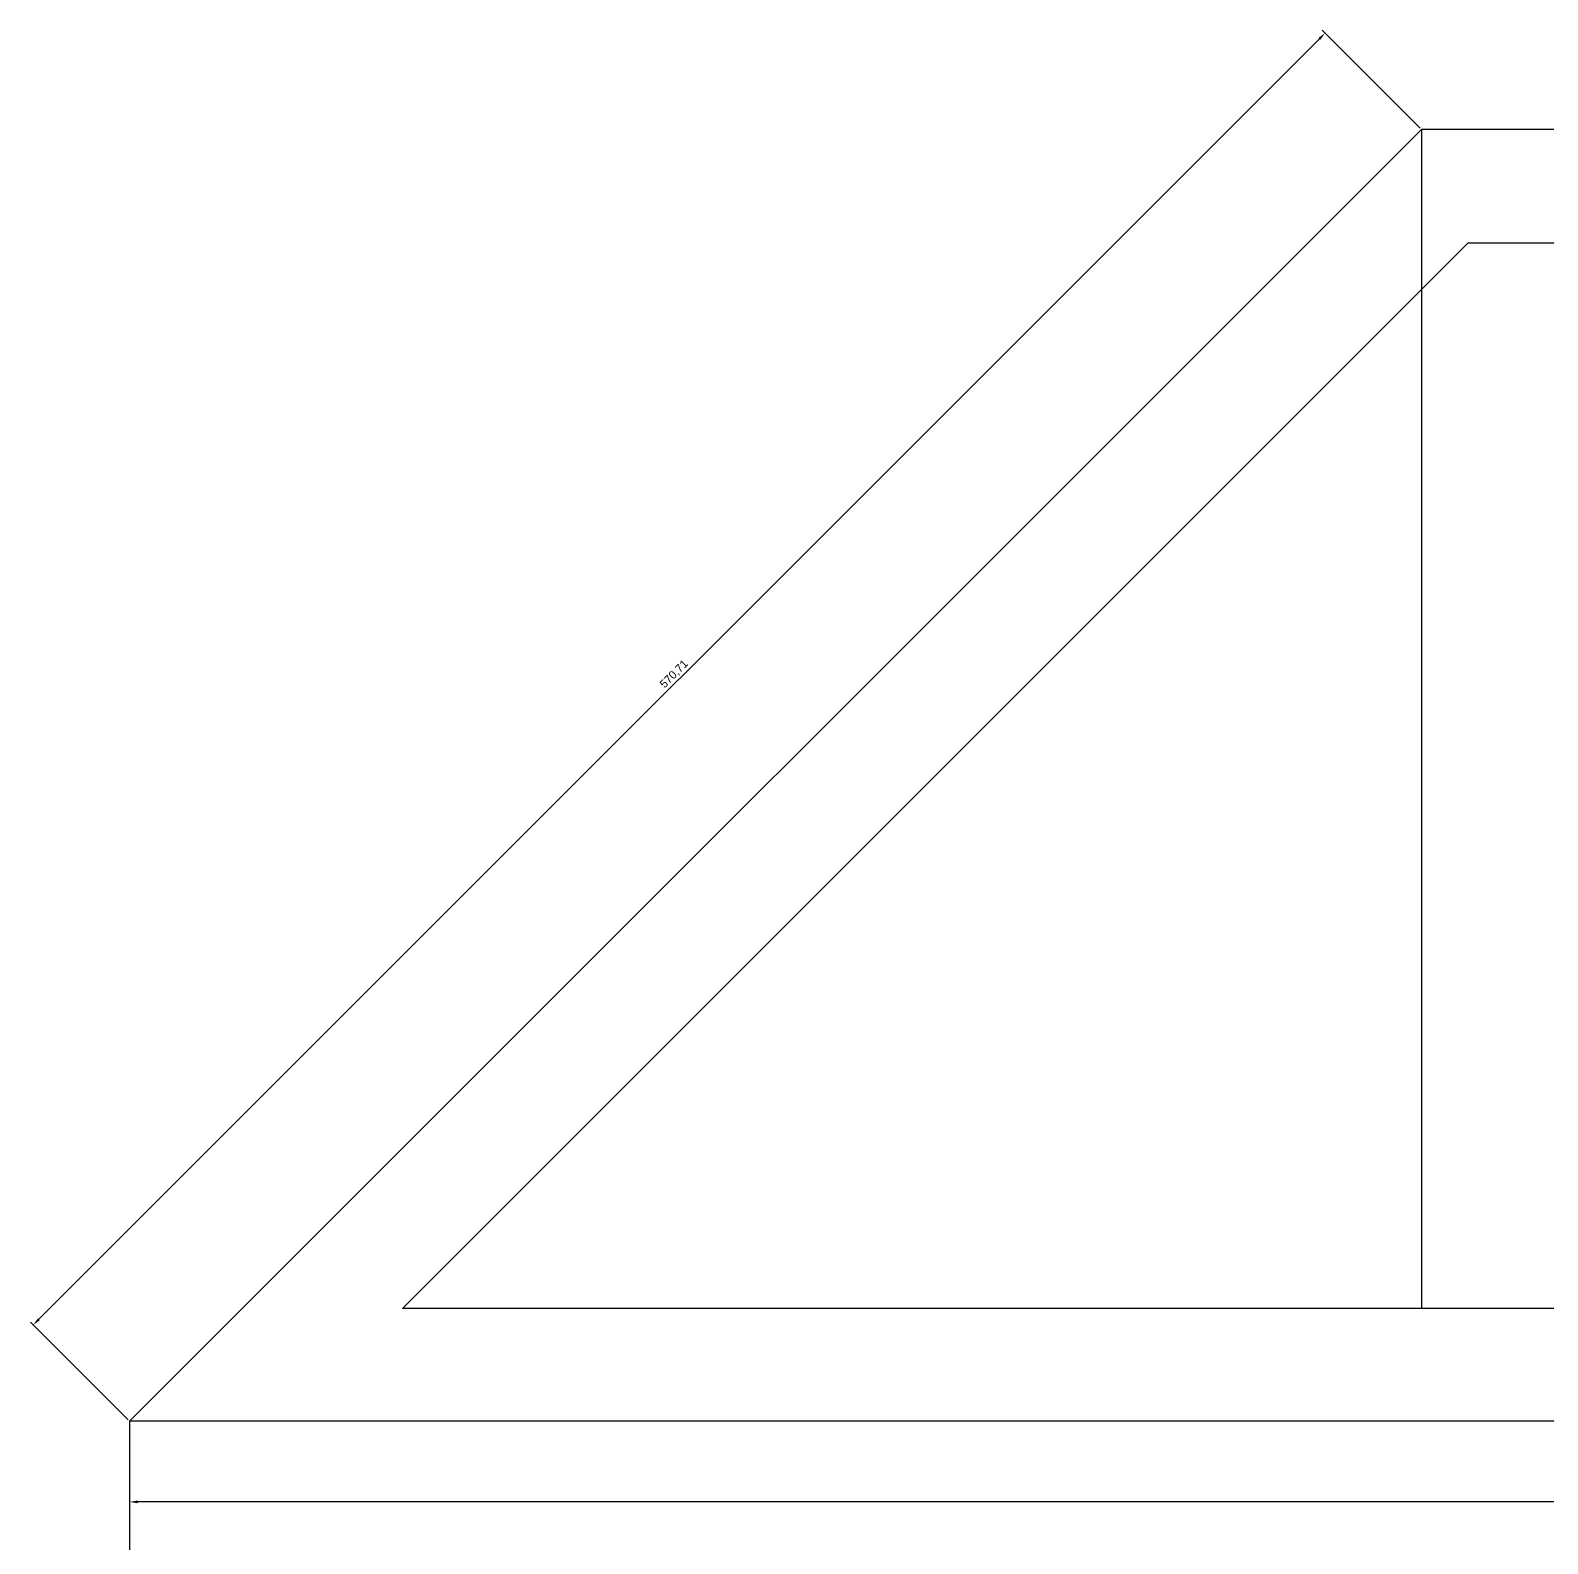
# Model space of a CAD drawing. Header units: millimetres. Extents: x 2208 to 8402, y 1291 to 9059.
# Drawn here: x 5526.1 to 6000.1, y 7042.2 to 7514.9 of the extents above; entities that cross this region are included whole.
import ezdxf

# ---------------------------------------------------------------- set-up
doc = ezdxf.new("R2010")
doc.units = ezdxf.units.MM
doc.layers.add('BASE', color=5, linetype='Continuous')
doc.styles.get("Standard").update_dxf_attribs({"font": 'arial.ttf'})
doc.dimstyles.new('ISO-25', dxfattribs={"dimtxt": 2.5, "dimasz": 2.5, "dimexe": 1.25, "dimexo": 0.625, "dimtad": 1, "dimtxsty": 'Standard', "dimcen": 2.5, "dimadec": 0, "dimazin": 0, "dimtfac": 1, "dimtmove": 0, "dimatfit": 3, "dimfxl": 1, "dimarcsym": 0})

# ---------------------------------------------------------------- blocks, each defined once
blk = doc.blocks.new('*D11')
at = {"color": 0, "lineweight": -2, "transparency": 16777216}
for p, q in [((5557.09, 7079.79), (5557.09, 7053.98)), ((6557.09, 7079.79), (6557.09, 7053.98)), ((6554.59, 7055.23), (5559.59, 7055.23))]:
    blk.add_line(p, q, dxfattribs=at)
at = {"color": 0, "transparency": 16777216}
for points in [[(5559.59, 7055.65), (5559.59, 7054.82), (5557.09, 7055.23)], [(6554.59, 7055.65), (6554.59, 7054.82), (6557.09, 7055.23)]]:
    blk.add_solid(points, dxfattribs=at)
at = {"layer": 'Defpoints', "color": 0, "transparency": 16777216}
for p in [(5557.09, 7080.41), (6557.09, 7080.41), (5557.09, 7055.23)]:
    blk.add_point(p, dxfattribs=at)
at = {"color": 0, "transparency": 16777216, "insert": (6057.09, 7057.13), "char_height": 2.5, "attachment_point": 5}
blk.add_mtext('1000', dxfattribs=at)
blk = doc.blocks.new('*D12')
at = {"color": 0, "lineweight": -2, "transparency": 16777216}
for p, q in [((5960.2, 7484.41), (5929.66, 7514.95)), ((5528.76, 7112.28), (5928.78, 7512.29)), ((5556.65, 7080.85), (5526.11, 7111.39))]:
    blk.add_line(p, q, dxfattribs=at)
at = {"color": 0, "transparency": 16777216}
for points in [[(5928.48, 7512.59), (5929.07, 7512), (5930.54, 7514.06)], [(5528.46, 7112.57), (5529.05, 7111.98), (5526.99, 7110.51)]]:
    blk.add_solid(points, dxfattribs=at)
at = {"layer": 'Defpoints', "color": 0, "transparency": 16777216}
for p in [(5930.54, 7514.06), (5960.64, 7483.97), (5557.09, 7080.41)]:
    blk.add_point(p, dxfattribs=at)
at = {"color": 0, "transparency": 16777216, "insert": (5727.26, 7313.79), "char_height": 2.5, "attachment_point": 5, "rotation": 45}
blk.add_mtext('570,71', dxfattribs=at)

msp = doc.modelspace()

# ---------------------------------------------------------------- linework, layer by layer
at = {"layer": 'BASE'}
for p, q in [((5557.087, 7080.412), (5960.641, 7483.966)), ((5960.641, 7483.966), (5925.285, 7448.61)), ((5960.641, 7483.966), (5960.641, 7115.64)), ((5642.315, 7115.64), (5975.285, 7448.61)), ((5975.285, 7448.61), (6357.566, 7448.61)), ((6542.315, 7115.64), (5642.315, 7115.64))]:
    msp.add_line(p, q, dxfattribs=at)
for points in [[(6381.588, 7483.966), (5960.641, 7483.966)], [(5960.641, 7433.966), (5960.641, 7115.64)], [(6557.087, 6562.369), (6557.087, 7080.412), (5557.087, 7080.412), (5557.087, 6660.412)]]:
    msp.add_lwpolyline(points, dxfattribs=at)

# ---------------------------------------------------------------- dimensions: what is measured, and where the dimension line sits
dim = msp.add_aligned_dim(p1=(5557.087, 7080.412), p2=(5960.641, 7483.966), distance=42.563, dimstyle='ISO-25')
dim.commit()
dim.dimension.update_dxf_attribs({"geometry": '*D12', "text_midpoint": (5727.263, 7313.79)})
dim = msp.add_linear_dim(base=(5557.087, 7055.232), p1=(6557.087, 7080.412), p2=(5557.087, 7080.412), dimstyle='ISO-25')
dim.commit()
dim.dimension.update_dxf_attribs({"geometry": '*D11', "text_midpoint": (6057.087, 7057.133)})

doc.saveas('drawing.dxf')
